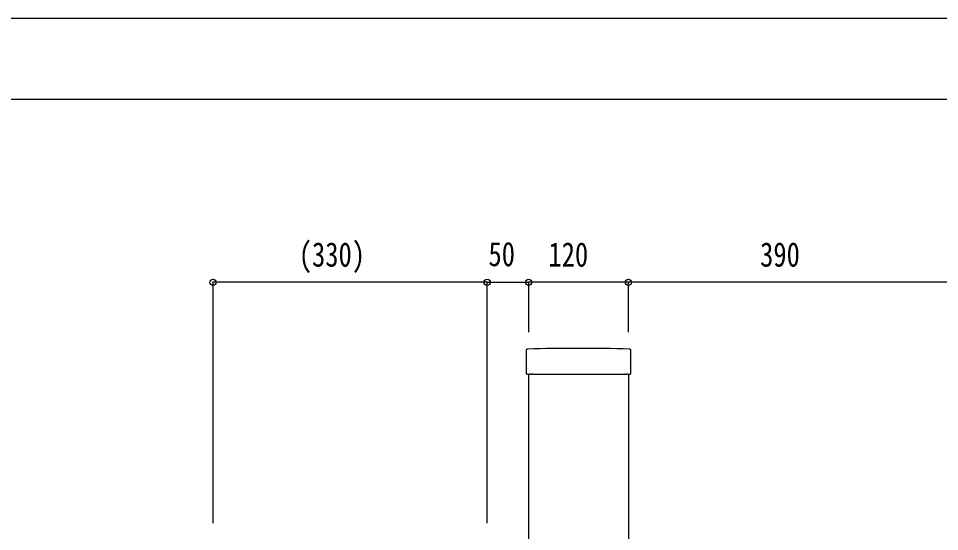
# Model space of a CAD drawing. Units: millimetres, scale not verified. Extents: x -2102 to 2102, y -1485 to 1485.
# Drawn here: x 118 to 1227, y 868 to 1485 of the extents above; entities that cross this region are included whole.
import ezdxf
from ezdxf.enums import TextEntityAlignment as Align

# ---------------------------------------------------------------- set-up
doc = ezdxf.new("R2010")
doc.units = ezdxf.units.MM
doc.header["$LTSCALE"] = 8
for name, color, linetype in [('0-3_YKK_A1', 4, 'Continuous'), ('0-4_YKK_D', 6, 'Continuous'), ('0-5_YKK_ZWAK', 7, 'Continuous')]:
    doc.layers.add(name, color=color, linetype=linetype)
doc.styles.add('ＭＳ ゴシック', font='')
doc.styles.get('ＭＳ ゴシック').set_extended_font_data('MS Gothic')

msp = doc.modelspace()

# ---------------------------------------------------------------- linework, layer by layer
at = {"layer": '0-3_YKK_A1'}
for p, q in [((729.51, 1085.556), (729.51, 1057.799)), ((855.51, 1057.799), (855.51, 1085.556)), ((730.308, 1057), (733.21, 1057)), ((734.122, 1057.056), (733.21, 1057)), ((734.334, 1057.061), (736.186, 1057.061)), ((737.31, 1057), (736.398, 1057.056)), ((737.31, 1057), (847.71, 1057)), ((848.622, 1057.056), (847.71, 1057)), ((848.834, 1057.061), (850.686, 1057.061)), ((851.81, 1057), (850.898, 1057.056)), ((851.81, 1057), (854.711, 1057))]:
    msp.add_line(p, q, dxfattribs=at)
msp.add_lwpolyline([(852.51, 1057), (852.51, -887.5), (732.51, -887.5), (732.51, 1057)], dxfattribs=at)
for centre, radius, start, end in [((792.51, -912.5), 2000.5, 88.23692, 91.76308), ((731.006, 1085.557), 1.496, 91.73613, 180.02696), ((854.013, 1085.557), 1.496, 359.97304, 88.26387)]:
    msp.add_arc(centre, radius, start, end, dxfattribs=at)
for centre, major_axis, ratio, start_param, end_param in [((730.311, 1057.801), (-0.568, -0.568), 0.99628, 5.49965061, 7.06672), ((734.334, 1057.043), (0.3, 0), 0.061163, 1.57079633, 2.35619449), ((736.186, 1057.043), (0.3, 0), 0.061163, 0.78539816, 1.57079633), ((848.834, 1057.043), (0.3, 0), 0.061163, 1.57079633, 2.35619449), ((850.686, 1057.043), (0.3, 0), 0.061163, 0.78539816, 1.57079633), ((854.708, 1057.801), (0.568, -0.568), 0.99628, 5.49965061, 7.06672)]:
    msp.add_ellipse(centre, major_axis=major_axis, ratio=ratio, start_param=start_param, end_param=end_param, dxfattribs=at)
at = {"layer": '0-4_YKK_D'}
for p, q in [((352.413, 877.5), (352.413, 1168.5)), ((682.51, 1167.5), (352.413, 1167.5)), ((682.51, 877.5), (682.51, 1168.5)), ((682.51, 1107.5), (682.51, 1168.5)), ((682.51, 1167.5), (732.51, 1167.5)), ((732.51, 1107.5), (732.51, 1168.5)), ((732.51, 1107.5), (732.51, 1168.5)), ((852.51, 1167.5), (732.51, 1167.5)), ((852.51, 1107.5), (852.51, 1168.5)), ((852.51, 1107.5), (852.51, 1168.5)), ((1242.31, 1167.5), (852.51, 1167.5))]:
    msp.add_line(p, q, dxfattribs=at)
for centre in [(352.413, 1167.5), (682.51, 1167.5), (732.51, 1167.5), (732.51, 1167.5), (852.51, 1167.5), (852.51, 1167.5)]:
    msp.add_circle(centre, 3.75, dxfattribs=at)
at = {"layer": '0-5_YKK_ZWAK'}
msp.add_line((1947.51, 1387.5), (-1952.49, 1387.5), dxfattribs=at)
msp.add_lwpolyline([(-2102.5, -1485), (2102.5, -1485), (2102.5, 1485), (-2102.5, 1485)], close=True, dxfattribs=at)

# ---------------------------------------------------------------- texts
at = {"layer": '0-4_YKK_D', "style": 'ＭＳ ゴシック', "width": 0.8}
for s, p in [('(330)', (455.595, 1177.5)), ('50', (684.043, 1178.045)), ('120', (756.243, 1177.5)), ('390', (1011.143, 1177.5))]:
    msp.add_text(s, height=29.33, dxfattribs=at).set_placement(p, align=Align.BOTTOM_LEFT)

doc.saveas('drawing.dxf')
